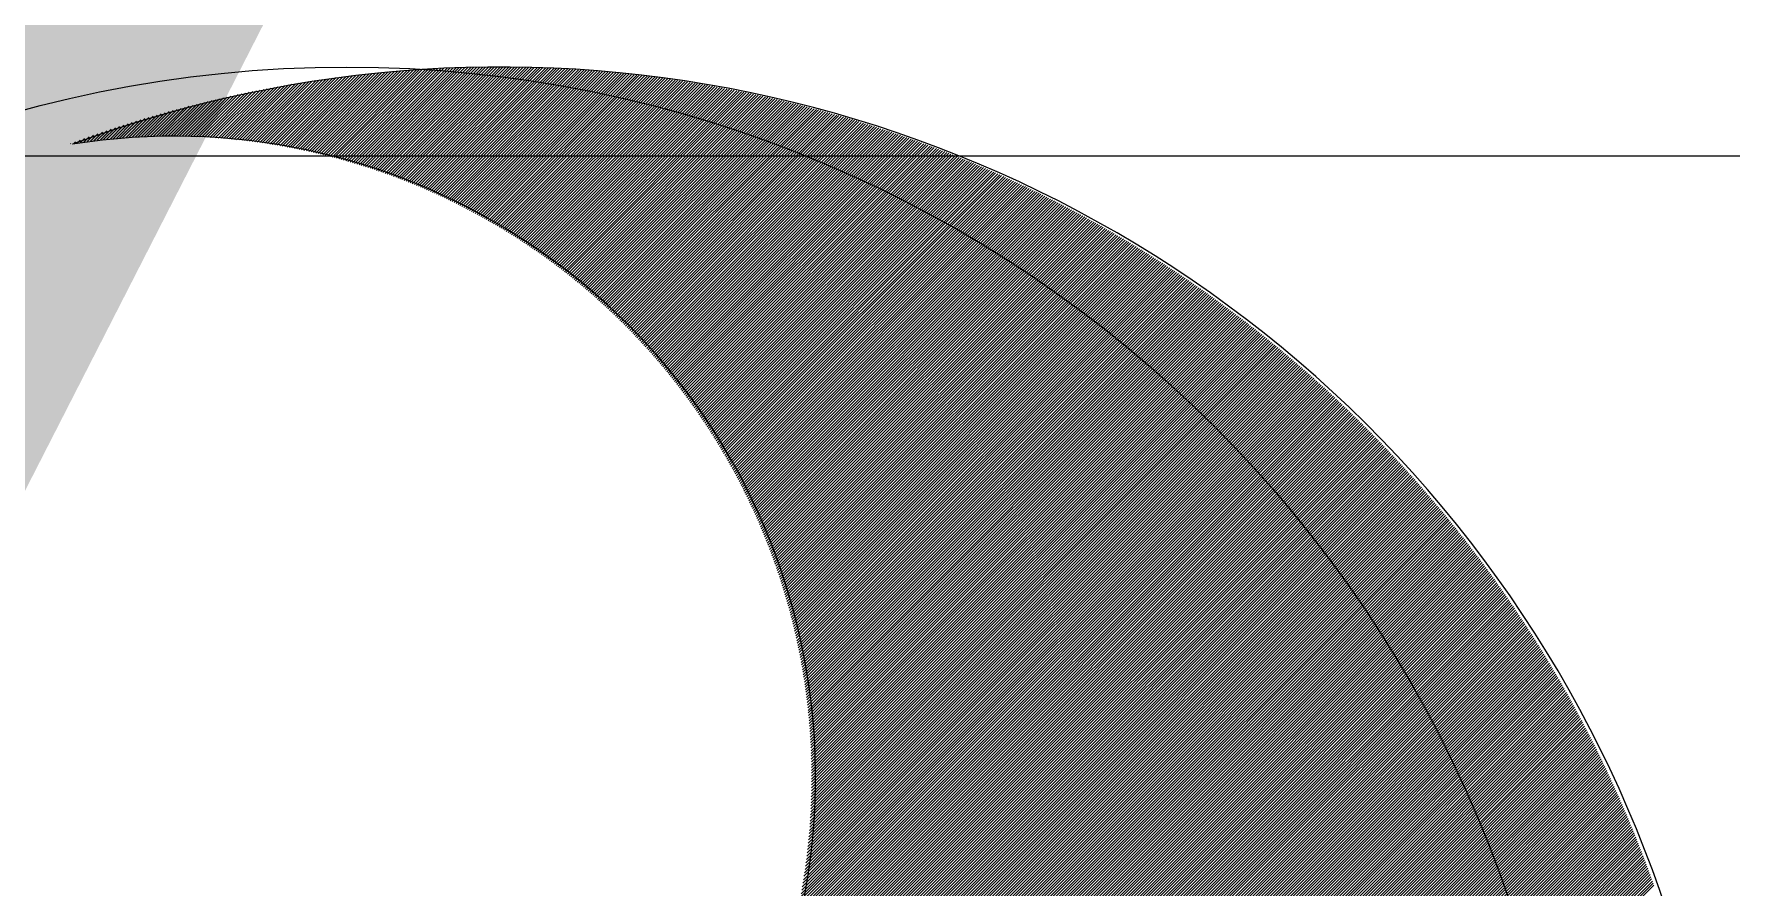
# Model space of a CAD drawing. Extents: x -437689 to -407696, y -55787 to -37037.
# Drawn here: x -433766.13 to -433716.33, y -40884.53 to -40859.49 of the extents above; entities that cross this region are included whole.
import ezdxf

# ---------------------------------------------------------------- set-up
doc = ezdxf.new("R2010")
doc.units = 0
doc.header["$LTSCALE"] = 150
doc.header["$MEASUREMENT"] = 0
doc.layers.add('DR', color=6, linetype='CONTINUOUS')
doc.layers.add('WALL', color=7, linetype='CONTINUOUS')

msp = doc.modelspace()

# ---------------------------------------------------------------- linework, layer by layer
at = {"layer": 'DR', "linetype": 'CONTINUOUS', "ltscale": 900}
for p, q in [((-433759.802, -40862.642, 0), (-433758.051, -40860.89, 0)), ((-433759.727, -40862.651, 0), (-433757.951, -40860.875, 0)), ((-433759.652, -40862.661, 0), (-433757.851, -40860.86, 0)), ((-433759.577, -40862.671, 0), (-433757.751, -40860.845, 0)), ((-433759.503, -40862.681, 0), (-433757.652, -40860.831, 0)), ((-433759.428, -40862.692, 0), (-433757.553, -40860.817, 0)), ((-433759.354, -40862.703, 0), (-433757.455, -40860.803, 0)), ((-433759.281, -40862.714, 0), (-433757.356, -40860.79, 0)), ((-433759.207, -40862.726, 0), (-433757.258, -40860.777, 0)), ((-433759.134, -40862.737, 0), (-433757.161, -40860.764, 0)), ((-433759.061, -40862.749, 0), (-433757.063, -40860.752, 0)), ((-433758.989, -40862.761, 0), (-433756.966, -40860.739, 0)), ((-433758.916, -40862.774, 0), (-433756.87, -40860.728, 0)), ((-433758.844, -40862.787, 0), (-433756.773, -40860.716, 0)), ((-433758.772, -40862.799, 0), (-433756.677, -40860.705, 0)), ((-433758.7, -40862.813, 0), (-433756.581, -40860.694, 0)), ((-433758.629, -40862.826, 0), (-433756.486, -40860.683, 0)), ((-433758.558, -40862.84, 0), (-433756.391, -40860.673, 0)), ((-433758.487, -40862.854, 0), (-433756.296, -40860.663, 0)), ((-433758.416, -40862.868, 0), (-433756.201, -40860.653, 0)), ((-433758.346, -40862.882, 0), (-433756.107, -40860.643, 0)), ((-433758.275, -40862.897, 0), (-433756.013, -40860.634, 0)), ((-433758.205, -40862.912, 0), (-433755.919, -40860.625, 0)), ((-433758.135, -40862.927, 0), (-433755.825, -40860.616, 0)), ((-433758.066, -40862.942, 0), (-433755.732, -40860.608, 0)), ((-433757.997, -40862.957, 0), (-433755.639, -40860.6, 0)), ((-433757.927, -40862.973, 0), (-433755.546, -40860.592, 0)), ((-433757.858, -40862.989, 0), (-433755.454, -40860.584, 0)), ((-433757.79, -40863.005, 0), (-433755.362, -40860.577, 0)), ((-433757.721, -40863.022, 0), (-433755.27, -40860.57, 0)), ((-433757.653, -40863.038, 0), (-433755.178, -40860.563, 0)), ((-433757.585, -40863.055, 0), (-433755.087, -40860.556, 0)), ((-433757.517, -40863.072, 0), (-433754.995, -40860.55, 0)), ((-433757.45, -40863.089, 0), (-433754.904, -40860.544, 0)), ((-433757.382, -40863.107, 0), (-433754.814, -40860.538, 0)), ((-433757.315, -40863.125, 0), (-433754.723, -40860.533, 0)), ((-433757.248, -40863.142, 0), (-433754.633, -40860.527, 0)), ((-433757.181, -40863.16, 0), (-433754.543, -40860.522, 0)), ((-433757.115, -40863.179, 0), (-433754.453, -40860.517, 0)), ((-433757.048, -40863.197, 0), (-433754.364, -40860.513, 0)), ((-433756.982, -40863.216, 0), (-433754.275, -40860.508, 0)), ((-433756.916, -40863.235, 0), (-433754.185, -40860.504, 0)), ((-433756.851, -40863.254, 0), (-433754.097, -40860.5, 0)), ((-433756.785, -40863.273, 0), (-433754.008, -40860.496, 0)), ((-433756.72, -40863.293, 0), (-433753.92, -40860.493, 0)), ((-433756.655, -40863.313, 0), (-433753.832, -40860.49, 0)), ((-433756.59, -40863.332, 0), (-433753.744, -40860.487, 0)), ((-433756.525, -40863.353, 0), (-433753.656, -40860.484, 0)), ((-433756.46, -40863.373, 0), (-433753.569, -40860.481, 0)), ((-433756.396, -40863.393, 0), (-433753.481, -40860.479, 0)), ((-433756.332, -40863.414, 0), (-433753.394, -40860.477, 0)), ((-433756.268, -40863.435, 0), (-433753.308, -40860.475, 0)), ((-433756.204, -40863.456, 0), (-433753.221, -40860.473, 0)), ((-433756.14, -40863.477, 0), (-433753.135, -40860.471, 0)), ((-433756.077, -40863.499, 0), (-433753.048, -40860.47, 0)), ((-433756.014, -40863.52, 0), (-433752.962, -40860.469, 0)), ((-433755.951, -40863.542, 0), (-433752.877, -40860.468, 0)), ((-433755.888, -40863.564, 0), (-433752.791, -40860.467, 0)), ((-433755.825, -40863.586, 0), (-433752.706, -40860.467, 0)), ((-433755.763, -40863.609, 0), (-433752.621, -40860.467, 0)), ((-433755.7, -40863.631, 0), (-433752.536, -40860.466, 0)), ((-433755.638, -40863.654, 0), (-433752.451, -40860.467, 0)), ((-433755.576, -40863.677, 0), (-433752.366, -40860.467, 0)), ((-433755.515, -40863.7, 0), (-433752.282, -40860.467, 0)), ((-433755.453, -40863.723, 0), (-433752.198, -40860.468, 0)), ((-433755.392, -40863.747, 0), (-433752.114, -40860.469, 0)), ((-433755.33, -40863.77, 0), (-433752.03, -40860.47, 0)), ((-433755.269, -40863.794, 0), (-433751.947, -40860.471, 0)), ((-433755.209, -40863.818, 0), (-433751.863, -40860.473, 0)), ((-433755.148, -40863.842, 0), (-433751.78, -40860.475, 0)), ((-433755.087, -40863.867, 0), (-433751.697, -40860.476, 0)), ((-433755.027, -40863.891, 0), (-433751.614, -40860.478, 0)), ((-433754.967, -40863.916, 0), (-433751.532, -40860.481, 0)), ((-433754.907, -40863.941, 0), (-433751.449, -40860.483, 0)), ((-433754.847, -40863.966, 0), (-433751.367, -40860.486, 0)), ((-433754.787, -40863.991, 0), (-433751.285, -40860.488, 0)), ((-433754.728, -40864.016, 0), (-433751.203, -40860.491, 0)), ((-433754.668, -40864.042, 0), (-433751.121, -40860.495, 0)), ((-433754.609, -40864.067, 0), (-433751.04, -40860.498, 0)), ((-433754.55, -40864.093, 0), (-433750.958, -40860.501, 0)), ((-433754.491, -40864.119, 0), (-433750.877, -40860.505, 0)), ((-433754.433, -40864.145, 0), (-433750.796, -40860.509, 0)), ((-433754.374, -40864.172, 0), (-433750.715, -40860.513, 0)), ((-433754.316, -40864.198, 0), (-433750.635, -40860.517, 0)), ((-433754.258, -40864.225, 0), (-433750.554, -40860.521, 0)), ((-433754.2, -40864.252, 0), (-433750.474, -40860.526, 0)), ((-433754.142, -40864.279, 0), (-433750.394, -40860.531, 0)), ((-433754.084, -40864.306, 0), (-433750.314, -40860.536, 0)), ((-433754.027, -40864.333, 0), (-433750.234, -40860.541, 0)), ((-433753.969, -40864.361, 0), (-433750.154, -40860.546, 0)), ((-433753.912, -40864.389, 0), (-433750.075, -40860.551, 0)), ((-433753.855, -40864.416, 0), (-433749.996, -40860.557, 0)), ((-433753.798, -40864.444, 0), (-433749.916, -40860.562, 0)), ((-433753.742, -40864.473, 0), (-433749.837, -40860.568, 0)), ((-433753.685, -40864.501, 0), (-433749.759, -40860.574, 0)), ((-433753.629, -40864.529, 0), (-433749.68, -40860.58, 0)), ((-433753.573, -40864.558, 0), (-433749.601, -40860.587, 0)), ((-433753.516, -40864.587, 0), (-433749.523, -40860.593, 0)), ((-433753.46, -40864.616, 0), (-433749.445, -40860.6, 0)), ((-433753.405, -40864.645, 0), (-433749.367, -40860.607, 0)), ((-433753.349, -40864.674, 0), (-433749.289, -40860.614, 0)), ((-433753.294, -40864.703, 0), (-433749.211, -40860.621, 0)), ((-433753.238, -40864.733, 0), (-433749.134, -40860.628, 0)), ((-433753.183, -40864.763, 0), (-433749.056, -40860.636, 0)), ((-433753.128, -40864.792, 0), (-433748.979, -40860.643, 0)), ((-433753.073, -40864.822, 0), (-433748.902, -40860.651, 0)), ((-433753.019, -40864.853, 0), (-433748.825, -40860.659, 0)), ((-433752.964, -40864.883, 0), (-433748.748, -40860.667, 0)), ((-433752.91, -40864.913, 0), (-433748.672, -40860.675, 0)), ((-433752.856, -40864.944, 0), (-433748.595, -40860.684, 0)), ((-433752.801, -40864.975, 0), (-433748.519, -40860.692, 0)), ((-433752.748, -40865.006, 0), (-433748.442, -40860.701, 0)), ((-433752.694, -40865.037, 0), (-433748.366, -40860.709, 0)), ((-433752.64, -40865.068, 0), (-433748.291, -40860.718, 0)), ((-433752.587, -40865.099, 0), (-433748.215, -40860.728, 0)), ((-433752.533, -40865.131, 0), (-433748.139, -40860.737, 0)), ((-433752.48, -40865.163, 0), (-433748.064, -40860.746, 0)), ((-433752.427, -40865.194, 0), (-433747.988, -40860.756, 0)), ((-433752.374, -40865.226, 0), (-433747.913, -40860.765, 0)), ((-433752.321, -40865.258, 0), (-433747.838, -40860.775, 0)), ((-433752.269, -40865.291, 0), (-433747.763, -40860.785, 0)), ((-433752.216, -40865.323, 0), (-433747.688, -40860.795, 0)), ((-433752.164, -40865.356, 0), (-433747.614, -40860.805, 0)), ((-433752.112, -40865.388, 0), (-433747.539, -40860.816, 0)), ((-433752.06, -40865.421, 0), (-433747.465, -40860.826, 0)), ((-433752.008, -40865.454, 0), (-433747.391, -40860.837, 0)), ((-433751.956, -40865.487, 0), (-433747.317, -40860.848, 0)), ((-433751.905, -40865.521, 0), (-433747.243, -40860.859, 0)), ((-433751.853, -40865.554, 0), (-433747.169, -40860.87, 0)), ((-433751.802, -40865.588, 0), (-433747.095, -40860.881, 0)), ((-433751.751, -40865.621, 0), (-433747.022, -40860.892, 0)), ((-433761.698, -40862.501, 0), (-433760.57, -40861.373, 0)), ((-433761.615, -40862.503, 0), (-433760.46, -40861.348, 0)), ((-433761.533, -40862.506, 0), (-433760.351, -40861.324, 0)), ((-433761.451, -40862.508, 0), (-433760.242, -40861.299, 0)), ((-433761.369, -40862.512, 0), (-433760.133, -40861.276, 0)), ((-433761.288, -40862.515, 0), (-433760.025, -40861.253, 0)), ((-433761.207, -40862.519, 0), (-433759.918, -40861.23, 0)), ((-433761.126, -40862.523, 0), (-433759.811, -40861.208, 0)), ((-433761.046, -40862.528, 0), (-433759.704, -40861.186, 0)), ((-433760.966, -40862.532, 0), (-433759.598, -40861.165, 0)), ((-433760.886, -40862.538, 0), (-433759.492, -40861.144, 0)), ((-433760.807, -40862.543, 0), (-433759.387, -40861.123, 0)), ((-433760.728, -40862.549, 0), (-433759.282, -40861.103, 0)), ((-433760.649, -40862.555, 0), (-433759.177, -40861.083, 0)), ((-433760.57, -40862.561, 0), (-433759.073, -40861.064, 0)), ((-433760.492, -40862.568, 0), (-433758.969, -40861.045, 0)), ((-433760.414, -40862.575, 0), (-433758.865, -40861.026, 0)), ((-433760.337, -40862.582, 0), (-433758.762, -40861.008, 0)), ((-433760.26, -40862.59, 0), (-433758.66, -40860.99, 0)), ((-433760.183, -40862.598, 0), (-433758.557, -40860.973, 0)), ((-433760.106, -40862.606, 0), (-433758.455, -40860.955, 0)), ((-433760.029, -40862.614, 0), (-433758.354, -40860.939, 0)), ((-433759.953, -40862.623, 0), (-433758.252, -40860.922, 0)), ((-433759.878, -40862.632, 0), (-433758.151, -40860.906, 0)), ((-433751.7, -40865.655, 0), (-433746.948, -40860.904, 0)), ((-433751.649, -40865.689, 0), (-433746.875, -40860.915, 0)), ((-433751.598, -40865.723, 0), (-433746.802, -40860.927, 0)), ((-433751.548, -40865.758, 0), (-433746.729, -40860.939, 0)), ((-433751.497, -40865.792, 0), (-433746.656, -40860.951, 0)), ((-433751.447, -40865.827, 0), (-433746.584, -40860.963, 0)), ((-433751.397, -40865.861, 0), (-433746.511, -40860.975, 0)), ((-433751.347, -40865.896, 0), (-433746.438, -40860.988, 0)), ((-433751.297, -40865.931, 0), (-433746.366, -40861, 0)), ((-433751.247, -40865.966, 0), (-433746.294, -40861.013, 0)), ((-433751.198, -40866.002, 0), (-433746.222, -40861.026, 0)), ((-433751.148, -40866.037, 0), (-433746.15, -40861.039, 0)), ((-433751.099, -40866.073, 0), (-433746.078, -40861.052, 0)), ((-433751.05, -40866.108, 0), (-433746.006, -40861.065, 0)), ((-433751.001, -40866.144, 0), (-433745.935, -40861.078, 0)), ((-433750.952, -40866.18, 0), (-433745.863, -40861.091, 0)), ((-433750.903, -40866.216, 0), (-433745.792, -40861.105, 0)), ((-433750.855, -40866.253, 0), (-433745.721, -40861.119, 0)), ((-433750.806, -40866.289, 0), (-433745.65, -40861.132, 0)), ((-433750.758, -40866.325, 0), (-433745.579, -40861.146, 0)), ((-433750.71, -40866.362, 0), (-433745.508, -40861.16, 0)), ((-433750.662, -40866.399, 0), (-433745.437, -40861.175, 0)), ((-433750.614, -40866.436, 0), (-433745.367, -40861.189, 0)), ((-433750.566, -40866.473, 0), (-433745.296, -40861.203, 0)), ((-433750.518, -40866.51, 0), (-433745.226, -40861.218, 0)), ((-433750.471, -40866.548, 0), (-433745.156, -40861.232, 0)), ((-433750.424, -40866.585, 0), (-433745.086, -40861.247, 0)), ((-433750.376, -40866.623, 0), (-433745.016, -40861.262, 0)), ((-433750.329, -40866.661, 0), (-433744.946, -40861.277, 0)), ((-433750.282, -40866.698, 0), (-433744.876, -40861.292, 0)), ((-433750.236, -40866.737, 0), (-433744.807, -40861.307, 0)), ((-433750.189, -40866.775, 0), (-433744.737, -40861.323, 0)), ((-433750.142, -40866.813, 0), (-433744.668, -40861.338, 0)), ((-433750.096, -40866.852, 0), (-433744.598, -40861.354, 0)), ((-433750.05, -40866.89, 0), (-433744.529, -40861.37, 0)), ((-433750.004, -40866.929, 0), (-433744.46, -40861.385, 0)), ((-433763.163, -40862.524, 0), (-433762.515, -40861.875, 0)), ((-433763.074, -40862.519, 0), (-433762.396, -40861.841, 0)), ((-433762.984, -40862.515, 0), (-433762.277, -40861.808, 0)), ((-433762.896, -40862.511, 0), (-433762.16, -40861.775, 0)), ((-433762.808, -40862.508, 0), (-433762.043, -40861.743, 0)), ((-433762.72, -40862.505, 0), (-433761.926, -40861.711, 0)), ((-433762.633, -40862.502, 0), (-433761.81, -40861.68, 0)), ((-433762.546, -40862.5, 0), (-433761.695, -40861.649, 0)), ((-433762.459, -40862.499, 0), (-433761.58, -40861.619, 0)), ((-433762.373, -40862.497, 0), (-433761.466, -40861.59, 0)), ((-433762.287, -40862.496, 0), (-433761.352, -40861.561, 0)), ((-433762.202, -40862.496, 0), (-433761.239, -40861.533, 0)), ((-433762.117, -40862.496, 0), (-433761.126, -40861.505, 0)), ((-433762.032, -40862.496, 0), (-433761.014, -40861.477, 0)), ((-433761.948, -40862.497, 0), (-433760.902, -40861.451, 0)), ((-433761.864, -40862.498, 0), (-433760.791, -40861.424, 0)), ((-433761.781, -40862.499, 0), (-433760.68, -40861.398, 0)), ((-433749.958, -40866.968, 0), (-433744.391, -40861.401, 0)), ((-433749.912, -40867.007, 0), (-433744.323, -40861.417, 0)), ((-433749.866, -40867.046, 0), (-433744.254, -40861.434, 0)), ((-433749.821, -40867.085, 0), (-433744.185, -40861.45, 0)), ((-433749.775, -40867.125, 0), (-433744.117, -40861.466, 0)), ((-433749.73, -40867.164, 0), (-433744.049, -40861.483, 0)), ((-433749.685, -40867.204, 0), (-433743.98, -40861.499, 0)), ((-433749.64, -40867.244, 0), (-433743.912, -40861.516, 0)), ((-433749.595, -40867.284, 0), (-433743.844, -40861.533, 0)), ((-433749.55, -40867.324, 0), (-433743.776, -40861.55, 0)), ((-433749.506, -40867.364, 0), (-433743.709, -40861.567, 0)), ((-433749.461, -40867.404, 0), (-433743.641, -40861.584, 0)), ((-433749.417, -40867.445, 0), (-433743.573, -40861.602, 0)), ((-433749.373, -40867.486, 0), (-433743.506, -40861.619, 0)), ((-433749.328, -40867.526, 0), (-433743.439, -40861.637, 0)), ((-433749.285, -40867.567, 0), (-433743.371, -40861.654, 0)), ((-433749.241, -40867.608, 0), (-433743.304, -40861.672, 0)), ((-433749.197, -40867.65, 0), (-433743.237, -40861.69, 0)), ((-433749.154, -40867.691, 0), (-433743.17, -40861.708, 0)), ((-433749.11, -40867.732, 0), (-433743.104, -40861.726, 0)), ((-433749.067, -40867.774, 0), (-433743.037, -40861.744, 0)), ((-433749.024, -40867.816, 0), (-433742.97, -40861.762, 0)), ((-433748.981, -40867.858, 0), (-433742.904, -40861.781, 0)), ((-433748.938, -40867.9, 0), (-433742.838, -40861.799, 0)), ((-433748.895, -40867.942, 0), (-433742.771, -40861.818, 0)), ((-433748.853, -40867.984, 0), (-433742.705, -40861.837, 0)), ((-433748.81, -40868.026, 0), (-433742.639, -40861.855, 0)), ((-433748.768, -40868.069, 0), (-433742.573, -40861.874, 0)), ((-433748.726, -40868.112, 0), (-433742.507, -40861.893, 0)), ((-433764.371, -40862.628, 0), (-433764.122, -40862.38, 0)), ((-433764.275, -40862.617, 0), (-433763.994, -40862.337, 0)), ((-433764.179, -40862.607, 0), (-433763.867, -40862.294, 0)), ((-433764.084, -40862.596, 0), (-433763.74, -40862.252, 0)), ((-433763.99, -40862.587, 0), (-433763.615, -40862.211, 0)), ((-433763.896, -40862.578, 0), (-433763.49, -40862.171, 0)), ((-433763.803, -40862.569, 0), (-433763.365, -40862.132, 0)), ((-433763.71, -40862.561, 0), (-433763.242, -40862.093, 0)), ((-433763.618, -40862.554, 0), (-433763.119, -40862.055, 0)), ((-433763.526, -40862.547, 0), (-433762.997, -40862.018, 0)), ((-433763.434, -40862.54, 0), (-433762.875, -40861.981, 0)), ((-433763.343, -40862.534, 0), (-433762.754, -40861.945, 0)), ((-433763.253, -40862.529, 0), (-433762.634, -40861.91, 0)), ((-433748.684, -40868.154, 0), (-433742.442, -40861.912, 0)), ((-433748.642, -40868.197, 0), (-433742.376, -40861.932, 0)), ((-433748.6, -40868.24, 0), (-433742.311, -40861.951, 0)), ((-433748.558, -40868.284, 0), (-433742.245, -40861.971, 0)), ((-433748.517, -40868.327, 0), (-433742.18, -40861.99, 0)), ((-433748.476, -40868.37, 0), (-433742.115, -40862.01, 0)), ((-433748.434, -40868.414, 0), (-433742.05, -40862.029, 0)), ((-433748.393, -40868.458, 0), (-433741.985, -40862.049, 0)), ((-433748.352, -40868.502, 0), (-433741.92, -40862.069, 0)), ((-433748.311, -40868.546, 0), (-433741.855, -40862.089, 0)), ((-433748.271, -40868.59, 0), (-433741.79, -40862.11, 0)), ((-433748.23, -40868.634, 0), (-433741.726, -40862.13, 0)), ((-433748.19, -40868.679, 0), (-433741.661, -40862.15, 0)), ((-433748.15, -40868.723, 0), (-433741.597, -40862.171, 0)), ((-433748.109, -40868.768, 0), (-433741.533, -40862.191, 0)), ((-433748.069, -40868.813, 0), (-433741.468, -40862.212, 0)), ((-433748.029, -40868.858, 0), (-433741.404, -40862.233, 0)), ((-433747.99, -40868.903, 0), (-433741.34, -40862.254, 0)), ((-433747.95, -40868.948, 0), (-433741.277, -40862.275, 0)), ((-433747.911, -40868.994, 0), (-433741.213, -40862.296, 0)), ((-433747.871, -40869.039, 0), (-433741.149, -40862.317, 0)), ((-433747.832, -40869.085, 0), (-433741.086, -40862.338, 0)), ((-433747.793, -40869.131, 0), (-433741.022, -40862.36, 0)), ((-433747.754, -40869.176, 0), (-433740.959, -40862.381, 0)), ((-433765.06, -40862.724, 0), (-433765.043, -40862.707, 0)), ((-433764.96, -40862.708, 0), (-433764.909, -40862.657, 0)), ((-433764.86, -40862.693, 0), (-433764.775, -40862.609, 0)), ((-433764.761, -40862.679, 0), (-433764.643, -40862.561, 0)), ((-433764.663, -40862.666, 0), (-433764.512, -40862.515, 0)), ((-433764.565, -40862.653, 0), (-433764.381, -40862.469, 0)), ((-433764.468, -40862.64, 0), (-433764.251, -40862.424, 0)), ((-433747.715, -40869.223, 0), (-433740.895, -40862.403, 0)), ((-433747.677, -40869.269, 0), (-433740.832, -40862.424, 0)), ((-433747.638, -40869.315, 0), (-433740.769, -40862.446, 0)), ((-433747.6, -40869.362, 0), (-433740.706, -40862.468, 0)), ((-433747.562, -40869.408, 0), (-433740.643, -40862.49, 0)), ((-433747.524, -40869.455, 0), (-433740.58, -40862.512, 0)), ((-433747.486, -40869.502, 0), (-433740.518, -40862.534, 0)), ((-433747.448, -40869.549, 0), (-433740.455, -40862.556, 0)), ((-433747.41, -40869.596, 0), (-433740.393, -40862.579, 0)), ((-433747.373, -40869.643, 0), (-433740.33, -40862.601, 0)), ((-433747.335, -40869.691, 0), (-433740.268, -40862.624, 0)), ((-433747.298, -40869.738, 0), (-433740.206, -40862.646, 0)), ((-433747.261, -40869.786, 0), (-433740.144, -40862.669, 0)), ((-433747.224, -40869.834, 0), (-433740.082, -40862.692, 0)), ((-433747.187, -40869.882, 0), (-433740.02, -40862.715, 0)), ((-433747.15, -40869.93, 0), (-433739.958, -40862.738, 0)), ((-433747.114, -40869.978, 0), (-433739.896, -40862.761, 0)), ((-433747.077, -40870.027, 0), (-433739.834, -40862.784, 0)), ((-433747.041, -40870.075, 0), (-433739.773, -40862.807, 0)), ((-433747.005, -40870.124, 0), (-433739.711, -40862.831, 0)), ((-433746.969, -40870.173, 0), (-433739.65, -40862.854, 0)), ((-433746.933, -40870.222, 0), (-433739.589, -40862.878, 0)), ((-433746.897, -40870.271, 0), (-433739.527, -40862.901, 0)), ((-433746.861, -40870.32, 0), (-433739.466, -40862.925, 0)), ((-433746.826, -40870.37, 0), (-433739.405, -40862.949, 0)), ((-433746.791, -40870.419, 0), (-433739.344, -40862.973, 0)), ((-433746.756, -40870.469, 0), (-433739.284, -40862.997, 0)), ((-433746.72, -40870.519, 0), (-433739.223, -40863.021, 0)), ((-433746.686, -40870.569, 0), (-433739.162, -40863.045, 0)), ((-433746.651, -40870.619, 0), (-433739.102, -40863.07, 0)), ((-433746.616, -40870.669, 0), (-433739.041, -40863.094, 0)), ((-433746.582, -40870.719, 0), (-433738.981, -40863.118, 0)), ((-433746.547, -40870.77, 0), (-433738.921, -40863.143, 0)), ((-433746.513, -40870.821, 0), (-433738.86, -40863.168, 0)), ((-433746.479, -40870.871, 0), (-433738.8, -40863.192, 0)), ((-433746.445, -40870.922, 0), (-433738.74, -40863.217, 0)), ((-433746.412, -40870.973, 0), (-433738.68, -40863.242, 0)), ((-433746.378, -40871.025, 0), (-433738.621, -40863.267, 0)), ((-433746.345, -40871.076, 0), (-433738.561, -40863.292, 0)), ((-433746.311, -40871.128, 0), (-433738.501, -40863.318, 0)), ((-433746.278, -40871.179, 0), (-433738.442, -40863.343, 0)), ((-433746.245, -40871.231, 0), (-433738.382, -40863.368, 0)), ((-433746.212, -40871.283, 0), (-433738.323, -40863.394, 0)), ((-433746.179, -40871.335, 0), (-433738.263, -40863.419, 0)), ((-433746.147, -40871.387, 0), (-433738.204, -40863.445, 0)), ((-433746.114, -40871.44, 0), (-433738.145, -40863.471, 0)), ((-433746.082, -40871.492, 0), (-433738.086, -40863.496, 0)), ((-433746.05, -40871.545, 0), (-433738.027, -40863.522, 0)), ((-433746.018, -40871.598, 0), (-433737.968, -40863.548, 0)), ((-433745.986, -40871.651, 0), (-433737.91, -40863.574, 0)), ((-433745.954, -40871.704, 0), (-433737.851, -40863.601, 0)), ((-433745.923, -40871.757, 0), (-433737.792, -40863.627, 0)), ((-433745.891, -40871.811, 0), (-433737.734, -40863.653, 0)), ((-433745.86, -40871.864, 0), (-433737.675, -40863.68, 0)), ((-433745.829, -40871.918, 0), (-433737.617, -40863.706, 0)), ((-433745.798, -40871.972, 0), (-433737.559, -40863.733, 0)), ((-433745.767, -40872.026, 0), (-433737.501, -40863.759, 0)), ((-433745.737, -40872.08, 0), (-433737.442, -40863.786, 0)), ((-433745.706, -40872.135, 0), (-433737.384, -40863.813, 0)), ((-433745.676, -40872.189, 0), (-433737.327, -40863.84, 0)), ((-433745.645, -40872.244, 0), (-433737.269, -40863.867, 0)), ((-433745.615, -40872.299, 0), (-433737.211, -40863.894, 0)), ((-433745.586, -40872.354, 0), (-433737.153, -40863.921, 0)), ((-433745.556, -40872.409, 0), (-433737.096, -40863.949, 0)), ((-433745.526, -40872.464, 0), (-433737.038, -40863.976, 0)), ((-433745.497, -40872.519, 0), (-433736.981, -40864.004, 0)), ((-433745.467, -40872.575, 0), (-433736.924, -40864.031, 0)), ((-433745.438, -40872.631, 0), (-433736.866, -40864.059, 0)), ((-433745.409, -40872.687, 0), (-433736.809, -40864.086, 0)), ((-433745.381, -40872.743, 0), (-433736.752, -40864.114, 0)), ((-433745.352, -40872.799, 0), (-433736.695, -40864.142, 0)), ((-433745.323, -40872.855, 0), (-433736.638, -40864.17, 0)), ((-433745.295, -40872.912, 0), (-433736.581, -40864.198, 0)), ((-433745.267, -40872.968, 0), (-433736.525, -40864.226, 0)), ((-433745.239, -40873.025, 0), (-433736.468, -40864.254, 0)), ((-433745.211, -40873.082, 0), (-433736.412, -40864.283, 0)), ((-433745.183, -40873.139, 0), (-433736.355, -40864.311, 0)), ((-433745.156, -40873.197, 0), (-433736.299, -40864.339, 0)), ((-433745.128, -40873.254, 0), (-433736.242, -40864.368, 0)), ((-433745.101, -40873.312, 0), (-433736.186, -40864.397, 0)), ((-433745.074, -40873.369, 0), (-433736.13, -40864.425, 0)), ((-433745.047, -40873.427, 0), (-433736.074, -40864.454, 0)), ((-433745.02, -40873.485, 0), (-433736.018, -40864.483, 0)), ((-433744.994, -40873.544, 0), (-433735.962, -40864.512, 0)), ((-433744.967, -40873.602, 0), (-433735.906, -40864.541, 0)), ((-433744.941, -40873.661, 0), (-433735.85, -40864.57, 0)), ((-433744.915, -40873.72, 0), (-433735.795, -40864.599, 0)), ((-433744.889, -40873.779, 0), (-433735.739, -40864.629, 0)), ((-433744.863, -40873.838, 0), (-433735.684, -40864.658, 0)), ((-433744.838, -40873.897, 0), (-433735.628, -40864.687, 0)), ((-433744.812, -40873.956, 0), (-433735.573, -40864.717, 0)), ((-433744.787, -40874.016, 0), (-433735.518, -40864.746, 0)), ((-433744.762, -40874.076, 0), (-433735.462, -40864.776, 0)), ((-433744.737, -40874.136, 0), (-433735.407, -40864.806, 0)), ((-433744.713, -40874.196, 0), (-433735.352, -40864.836, 0)), ((-433744.688, -40874.256, 0), (-433735.297, -40864.866, 0)), ((-433744.664, -40874.317, 0), (-433735.243, -40864.896, 0)), ((-433744.639, -40874.377, 0), (-433735.188, -40864.926, 0)), ((-433744.615, -40874.438, 0), (-433735.133, -40864.956, 0)), ((-433744.592, -40874.499, 0), (-433735.078, -40864.986, 0)), ((-433744.568, -40874.56, 0), (-433735.024, -40865.016, 0)), ((-433744.544, -40874.622, 0), (-433734.969, -40865.047, 0)), ((-433744.521, -40874.683, 0), (-433734.915, -40865.077, 0)), ((-433744.498, -40874.745, 0), (-433734.861, -40865.108, 0)), ((-433744.475, -40874.807, 0), (-433734.807, -40865.138, 0)), ((-433744.452, -40874.869, 0), (-433734.752, -40865.169, 0)), ((-433744.43, -40874.931, 0), (-433734.698, -40865.2, 0)), ((-433744.407, -40874.994, 0), (-433734.644, -40865.231, 0)), ((-433744.385, -40875.056, 0), (-433734.59, -40865.262, 0)), ((-433744.363, -40875.119, 0), (-433734.537, -40865.293, 0)), ((-433744.341, -40875.182, 0), (-433734.483, -40865.324, 0)), ((-433744.319, -40875.245, 0), (-433734.429, -40865.355, 0)), ((-433744.298, -40875.309, 0), (-433734.376, -40865.386, 0)), ((-433744.277, -40875.372, 0), (-433734.322, -40865.418, 0)), ((-433744.255, -40875.436, 0), (-433734.269, -40865.449, 0)), ((-433744.235, -40875.5, 0), (-433734.215, -40865.481, 0)), ((-433744.214, -40875.564, 0), (-433734.162, -40865.512, 0)), ((-433744.193, -40875.628, 0), (-433734.109, -40865.544, 0)), ((-433744.173, -40875.693, 0), (-433734.056, -40865.576, 0)), ((-433744.153, -40875.757, 0), (-433734.003, -40865.607, 0)), ((-433744.133, -40875.822, 0), (-433733.95, -40865.639, 0)), ((-433744.113, -40875.887, 0), (-433733.897, -40865.671, 0)), ((-433744.093, -40875.953, 0), (-433733.844, -40865.703, 0)), ((-433744.074, -40876.018, 0), (-433733.791, -40865.735, 0)), ((-433744.055, -40876.084, 0), (-433733.739, -40865.768, 0)), ((-433744.036, -40876.15, 0), (-433733.686, -40865.8, 0)), ((-433744.017, -40876.216, 0), (-433733.634, -40865.832, 0)), ((-433743.999, -40876.282, 0), (-433733.581, -40865.865, 0)), ((-433743.98, -40876.349, 0), (-433733.529, -40865.897, 0)), ((-433743.962, -40876.415, 0), (-433733.476, -40865.93, 0)), ((-433743.944, -40876.482, 0), (-433733.424, -40865.962, 0)), ((-433743.926, -40876.549, 0), (-433733.372, -40865.995, 0)), ((-433743.909, -40876.617, 0), (-433733.32, -40866.028, 0)), ((-433743.892, -40876.684, 0), (-433733.268, -40866.061, 0)), ((-433743.875, -40876.752, 0), (-433733.216, -40866.094, 0)), ((-433743.858, -40876.82, 0), (-433733.164, -40866.127, 0)), ((-433743.841, -40876.888, 0), (-433733.113, -40866.16, 0)), ((-433743.825, -40876.957, 0), (-433733.061, -40866.193, 0)), ((-433743.808, -40877.025, 0), (-433733.009, -40866.226, 0)), ((-433743.792, -40877.094, 0), (-433732.958, -40866.26, 0)), ((-433743.777, -40877.163, 0), (-433732.906, -40866.293, 0)), ((-433743.761, -40877.232, 0), (-433732.855, -40866.327, 0)), ((-433743.746, -40877.302, 0), (-433732.804, -40866.36, 0)), ((-433743.73, -40877.372, 0), (-433732.753, -40866.394, 0)), ((-433743.716, -40877.442, 0), (-433732.701, -40866.427, 0)), ((-433743.701, -40877.512, 0), (-433732.65, -40866.461, 0)), ((-433743.687, -40877.582, 0), (-433732.599, -40866.495, 0)), ((-433743.672, -40877.653, 0), (-433732.549, -40866.529, 0)), ((-433743.658, -40877.724, 0), (-433732.498, -40866.563, 0)), ((-433743.645, -40877.795, 0), (-433732.447, -40866.597, 0)), ((-433743.631, -40877.866, 0), (-433732.396, -40866.631, 0)), ((-433743.618, -40877.938, 0), (-433732.346, -40866.666, 0)), ((-433743.605, -40878.01, 0), (-433732.295, -40866.7, 0)), ((-433743.592, -40878.082, 0), (-433732.245, -40866.734, 0)), ((-433743.58, -40878.154, 0), (-433732.194, -40866.769, 0)), ((-433743.567, -40878.227, 0), (-433732.144, -40866.803, 0)), ((-433743.555, -40878.3, 0), (-433732.094, -40866.838, 0)), ((-433743.544, -40878.373, 0), (-433732.043, -40866.873, 0)), ((-433743.532, -40878.446, 0), (-433731.993, -40866.907, 0)), ((-433743.521, -40878.52, 0), (-433731.943, -40866.942, 0)), ((-433743.51, -40878.594, 0), (-433731.893, -40866.977, 0)), ((-433743.499, -40878.668, 0), (-433731.844, -40867.012, 0)), ((-433743.489, -40878.742, 0), (-433731.794, -40867.047, 0)), ((-433743.479, -40878.817, 0), (-433731.744, -40867.082, 0)), ((-433743.469, -40878.892, 0), (-433731.694, -40867.117, 0)), ((-433743.459, -40878.967, 0), (-433731.645, -40867.153, 0)), ((-433743.45, -40879.042, 0), (-433731.595, -40867.188, 0)), ((-433743.441, -40879.118, 0), (-433731.546, -40867.223, 0)), ((-433743.432, -40879.194, 0), (-433731.497, -40867.259, 0)), ((-433743.423, -40879.27, 0), (-433731.447, -40867.295, 0)), ((-433743.415, -40879.347, 0), (-433731.398, -40867.33, 0)), ((-433743.407, -40879.424, 0), (-433731.349, -40867.366, 0)), ((-433743.399, -40879.501, 0), (-433731.3, -40867.402, 0)), ((-433743.392, -40879.579, 0), (-433731.251, -40867.438, 0)), ((-433743.385, -40879.656, 0), (-433731.202, -40867.474, 0)), ((-433743.378, -40879.734, 0), (-433731.153, -40867.51, 0)), ((-433743.372, -40879.813, 0), (-433731.104, -40867.546, 0)), ((-433743.365, -40879.892, 0), (-433731.056, -40867.582, 0)), ((-433743.36, -40879.971, 0), (-433731.007, -40867.618, 0)), ((-433743.354, -40880.05, 0), (-433730.958, -40867.654, 0)), ((-433743.349, -40880.129, 0), (-433730.91, -40867.691, 0)), ((-433743.344, -40880.209, 0), (-433730.862, -40867.727, 0)), ((-433743.339, -40880.29, 0), (-433730.813, -40867.764, 0)), ((-433743.335, -40880.37, 0), (-433730.765, -40867.8, 0)), ((-433743.331, -40880.451, 0), (-433730.717, -40867.837, 0)), ((-433743.327, -40880.532, 0), (-433730.669, -40867.874, 0)), ((-433743.324, -40880.614, 0), (-433730.621, -40867.91, 0)), ((-433743.321, -40880.696, 0), (-433730.573, -40867.947, 0)), ((-433743.319, -40880.778, 0), (-433730.525, -40867.984, 0)), ((-433743.316, -40880.861, 0), (-433730.477, -40868.021, 0)), ((-433743.315, -40880.944, 0), (-433730.429, -40868.058, 0)), ((-433743.313, -40881.027, 0), (-433730.382, -40868.096, 0)), ((-433743.313, -40881.621, 0), (-433730.05, -40868.358, 0)), ((-433743.312, -40881.111, 0), (-433730.334, -40868.133, 0)), ((-433743.312, -40881.535, 0), (-433730.097, -40868.32, 0)), ((-433743.311, -40881.195, 0), (-433730.286, -40868.17, 0)), ((-433743.311, -40881.279, 0), (-433730.239, -40868.208, 0)), ((-433743.311, -40881.364, 0), (-433730.192, -40868.245, 0)), ((-433743.311, -40881.449, 0), (-433730.144, -40868.283, 0)), ((-433743.367, -40882.778, 0), (-433729.443, -40868.854, 0)), ((-433743.36, -40882.686, 0), (-433729.489, -40868.816, 0)), ((-433743.354, -40882.595, 0), (-433729.536, -40868.777, 0)), ((-433743.348, -40882.504, 0), (-433729.582, -40868.739, 0)), ((-433743.342, -40882.414, 0), (-433729.629, -40868.7, 0)), ((-433743.337, -40882.324, 0), (-433729.675, -40868.662, 0)), ((-433743.333, -40882.235, 0), (-433729.722, -40868.624, 0)), ((-433743.329, -40882.146, 0), (-433729.768, -40868.585, 0)), ((-433743.325, -40882.057, 0), (-433729.815, -40868.547, 0)), ((-433743.322, -40881.969, 0), (-433729.862, -40868.509, 0)), ((-433743.319, -40881.882, 0), (-433729.909, -40868.471, 0)), ((-433743.317, -40881.794, 0), (-433729.956, -40868.433, 0)), ((-433743.315, -40881.708, 0), (-433730.003, -40868.396, 0)), ((-433743.504, -40884.019, 0), (-433728.849, -40869.363, 0)), ((-433743.49, -40883.92, 0), (-433728.894, -40869.323, 0)), ((-433743.477, -40883.821, 0), (-433728.939, -40869.284, 0)), ((-433743.464, -40883.724, 0), (-433728.985, -40869.244, 0)), ((-433743.452, -40883.627, 0), (-433729.03, -40869.205, 0)), ((-433743.44, -40883.53, 0), (-433729.076, -40869.166, 0)), ((-433743.429, -40883.434, 0), (-433729.122, -40869.127, 0)), ((-433743.419, -40883.339, 0), (-433729.167, -40869.087, 0)), ((-433743.409, -40883.244, 0), (-433729.213, -40869.048, 0)), ((-433743.399, -40883.15, 0), (-433729.259, -40869.009, 0)), ((-433743.39, -40883.056, 0), (-433729.305, -40868.971, 0)), ((-433743.382, -40882.963, 0), (-433729.351, -40868.932, 0)), ((-433743.374, -40882.87, 0), (-433729.397, -40868.893, 0)), ((-433743.726, -40885.259, 0), (-433728.31, -40869.843, 0)), ((-433743.704, -40885.151, 0), (-433728.355, -40869.802, 0)), ((-433743.682, -40885.044, 0), (-433728.399, -40869.762, 0)), ((-433743.661, -40884.939, 0), (-433728.444, -40869.722, 0)), ((-433743.64, -40884.833, 0), (-433728.489, -40869.682, 0)), ((-433743.621, -40884.729, 0), (-433728.533, -40869.642, 0)), ((-433743.602, -40884.626, 0), (-433728.578, -40869.602, 0)), ((-433743.584, -40884.523, 0), (-433728.623, -40869.562, 0)), ((-433743.567, -40884.421, 0), (-433728.668, -40869.522, 0)), ((-433743.55, -40884.319, 0), (-433728.713, -40869.482, 0)), ((-433743.534, -40884.218, 0), (-433728.758, -40869.442, 0)), ((-433743.519, -40884.118, 0), (-433728.803, -40869.402, 0)), ((-433744.071, -40886.622, 0), (-433727.782, -40870.333, 0)), ((-433744.036, -40886.502, 0), (-433727.826, -40870.292, 0)), ((-433744.003, -40886.384, 0), (-433727.87, -40870.251, 0)), ((-433743.971, -40886.267, 0), (-433727.913, -40870.21, 0)), ((-433743.94, -40886.151, 0), (-433727.957, -40870.169, 0)), ((-433743.91, -40886.036, 0), (-433728.001, -40870.128, 0)), ((-433743.88, -40885.922, 0), (-433728.045, -40870.087, 0)), ((-433743.852, -40885.809, 0), (-433728.089, -40870.046, 0)), ((-433743.825, -40885.697, 0), (-433728.133, -40870.005, 0)), ((-433743.799, -40885.586, 0), (-433728.177, -40869.964, 0)), ((-433743.774, -40885.476, 0), (-433728.222, -40869.924, 0)), ((-433743.75, -40885.367, 0), (-433728.266, -40869.883, 0)), ((-433744.598, -40888.166, 0), (-433727.265, -40870.834, 0)), ((-433744.544, -40888.028, 0), (-433727.307, -40870.791, 0)), ((-433744.493, -40887.892, 0), (-433727.35, -40870.749, 0)), ((-433744.444, -40887.758, 0), (-433727.393, -40870.708, 0)), ((-433744.396, -40887.626, 0), (-433727.436, -40870.666, 0)), ((-433744.35, -40887.495, 0), (-433727.479, -40870.624, 0)), ((-433744.306, -40887.366, 0), (-433727.522, -40870.582, 0)), ((-433744.263, -40887.238, 0), (-433727.565, -40870.54, 0)), ((-433744.222, -40887.112, 0), (-433727.609, -40870.499, 0)), ((-433744.182, -40886.988, 0), (-433727.652, -40870.457, 0)), ((-433744.144, -40886.864, 0), (-433727.695, -40870.416, 0)), ((-433744.107, -40886.742, 0), (-433727.739, -40870.374, 0)), ((-433745.445, -40890.032, 0), (-433726.757, -40871.344, 0)), ((-433745.355, -40889.857, 0), (-433726.799, -40871.301, 0)), ((-433745.269, -40889.686, 0), (-433726.841, -40871.258, 0)), ((-433745.188, -40889.52, 0), (-433726.883, -40871.216, 0)), ((-433745.11, -40889.358, 0), (-433726.925, -40871.173, 0)), ((-433745.036, -40889.199, 0), (-433726.967, -40871.13, 0)), ((-433744.965, -40889.043, 0), (-433727.01, -40871.088, 0)), ((-433744.897, -40888.891, 0), (-433727.052, -40871.045, 0)), ((-433744.833, -40888.741, 0), (-433727.094, -40871.003, 0)), ((-433744.77, -40888.594, 0), (-433727.137, -40870.96, 0)), ((-433744.71, -40888.449, 0), (-433727.179, -40870.918, 0)), ((-433744.653, -40888.307, 0), (-433727.222, -40870.876, 0)), ((-433747.002, -40892.522, 0), (-433726.301, -40871.821, 0)), ((-433746.779, -40892.215, 0), (-433726.342, -40871.778, 0)), ((-433746.585, -40891.936, 0), (-433726.383, -40871.734, 0)), ((-433746.413, -40891.679, 0), (-433726.424, -40871.69, 0)), ((-433746.257, -40891.438, 0), (-433726.466, -40871.647, 0)), ((-433746.114, -40891.211, 0), (-433726.507, -40871.603, 0)), ((-433745.983, -40890.994, 0), (-433726.549, -40871.56, 0)), ((-433745.861, -40890.788, 0), (-433726.59, -40871.517, 0)), ((-433745.747, -40890.589, 0), (-433726.632, -40871.474, 0)), ((-433745.64, -40890.397, 0), (-433726.674, -40871.43, 0)), ((-433745.54, -40890.212, 0), (-433726.715, -40871.387, 0)), ((-433764.989, -40911.443, 0), (-433725.853, -40872.307, 0)), ((-433764.967, -40911.336, 0), (-433725.893, -40872.262, 0)), ((-433764.944, -40911.229, 0), (-433725.934, -40872.218, 0)), ((-433764.921, -40911.12, 0), (-433725.974, -40872.174, 0)), ((-433764.896, -40911.01, 0), (-433726.015, -40872.129, 0)), ((-433764.87, -40910.9, 0), (-433726.055, -40872.085, 0)), ((-433764.844, -40910.788, 0), (-433726.096, -40872.041, 0)), ((-433764.816, -40910.676, 0), (-433726.137, -40871.997, 0)), ((-433748.127, -40893.902, 0), (-433726.178, -40871.953, 0)), ((-433747.606, -40893.296, 0), (-433726.219, -40871.909, 0)), ((-433747.267, -40892.873, 0), (-433726.26, -40871.865, 0)), ((-433765.194, -40912.666, 0), (-433725.374, -40872.846, 0)), ((-433765.18, -40912.568, 0), (-433725.414, -40872.801, 0)), ((-433765.167, -40912.469, 0), (-433725.453, -40872.756, 0)), ((-433765.152, -40912.37, 0), (-433725.493, -40872.711, 0)), ((-433765.137, -40912.27, 0), (-433725.533, -40872.665, 0)), ((-433765.121, -40912.169, 0), (-433725.573, -40872.62, 0)), ((-433765.104, -40912.067, 0), (-433725.612, -40872.575, 0)), ((-433765.087, -40911.965, 0), (-433725.652, -40872.53, 0)), ((-433765.069, -40911.862, 0), (-433725.692, -40872.486, 0)), ((-433765.05, -40911.759, 0), (-433725.732, -40872.441, 0)), ((-433765.031, -40911.654, 0), (-433725.773, -40872.396, 0)), ((-433765.01, -40911.549, 0), (-433725.813, -40872.351, 0)), ((-433765.293, -40913.614, 0), (-433724.983, -40873.304, 0)), ((-433765.285, -40913.521, 0), (-433725.022, -40873.258, 0)), ((-433765.277, -40913.428, 0), (-433725.061, -40873.212, 0)), ((-433765.269, -40913.335, 0), (-433725.1, -40873.166, 0)), ((-433765.26, -40913.241, 0), (-433725.139, -40873.12, 0)), ((-433765.25, -40913.147, 0), (-433725.178, -40873.074, 0)), ((-433765.24, -40913.052, 0), (-433725.217, -40873.029, 0)), ((-433765.229, -40912.956, 0), (-433725.256, -40872.983, 0)), ((-433765.218, -40912.86, 0), (-433725.296, -40872.937, 0)), ((-433765.206, -40912.763, 0), (-433725.335, -40872.892, 0)), ((-433765.342, -40914.596, 0), (-433724.561, -40873.815, 0)), ((-433765.34, -40914.509, 0), (-433724.599, -40873.769, 0)), ((-433765.338, -40914.422, 0), (-433724.637, -40873.722, 0)), ((-433765.334, -40914.334, 0), (-433724.676, -40873.675, 0)), ((-433765.331, -40914.246, 0), (-433724.714, -40873.628, 0)), ((-433765.327, -40914.157, 0), (-433724.752, -40873.582, 0)), ((-433765.322, -40914.067, 0), (-433724.79, -40873.535, 0)), ((-433765.318, -40913.978, 0), (-433724.829, -40873.489, 0)), ((-433765.312, -40913.887, 0), (-433724.867, -40873.443, 0)), ((-433765.306, -40913.797, 0), (-433724.906, -40873.396, 0)), ((-433765.3, -40913.705, 0), (-433724.945, -40873.35, 0)), ((-433765.347, -40914.94, 0), (-433724.41, -40874.004, 0)), ((-433765.347, -40915.025, 0), (-433724.372, -40874.051, 0)), ((-433765.347, -40915.11, 0), (-433724.335, -40874.098, 0)), ((-433765.346, -40914.769, 0), (-433724.486, -40873.909, 0)), ((-433765.346, -40914.855, 0), (-433724.448, -40873.956, 0)), ((-433765.346, -40915.194, 0), (-433724.297, -40874.145, 0)), ((-433765.345, -40915.278, 0), (-433724.26, -40874.193, 0)), ((-433765.344, -40914.683, 0), (-433724.523, -40873.862, 0)), ((-433765.344, -40915.361, 0), (-433724.223, -40874.24, 0)), ((-433765.342, -40915.444, 0), (-433724.185, -40874.288, 0)), ((-433765.34, -40915.527, 0), (-433724.148, -40874.336, 0)), ((-433765.337, -40915.609, 0), (-433724.111, -40874.383, 0)), ((-433765.334, -40915.691, 0), (-433724.074, -40874.431, 0)), ((-433765.331, -40915.773, 0), (-433724.037, -40874.479, 0)), ((-433765.327, -40915.854, 0), (-433724, -40874.527, 0)), ((-433765.323, -40915.935, 0), (-433723.963, -40874.575, 0)), ((-433765.319, -40916.015, 0), (-433723.926, -40874.623, 0)), ((-433765.314, -40916.095, 0), (-433723.89, -40874.671, 0)), ((-433765.309, -40916.175, 0), (-433723.853, -40874.719, 0)), ((-433765.304, -40916.255, 0), (-433723.817, -40874.768, 0)), ((-433765.298, -40916.334, 0), (-433723.78, -40874.816, 0)), ((-433765.292, -40916.413, 0), (-433723.744, -40874.865, 0)), ((-433765.286, -40916.491, 0), (-433723.707, -40874.913, 0)), ((-433765.279, -40916.569, 0), (-433723.671, -40874.962, 0)), ((-433765.272, -40916.647, 0), (-433723.635, -40875.01, 0)), ((-433765.265, -40916.725, 0), (-433723.599, -40875.059, 0)), ((-433765.257, -40916.802, 0), (-433723.563, -40875.108, 0)), ((-433765.249, -40916.879, 0), (-433723.527, -40875.157, 0)), ((-433765.241, -40916.956, 0), (-433723.491, -40875.206, 0)), ((-433765.232, -40917.032, 0), (-433723.455, -40875.255, 0)), ((-433765.224, -40917.108, 0), (-433723.419, -40875.304, 0)), ((-433765.215, -40917.184, 0), (-433723.384, -40875.353, 0)), ((-433765.205, -40917.259, 0), (-433723.348, -40875.402, 0)), ((-433765.195, -40917.335, 0), (-433723.313, -40875.452, 0)), ((-433765.186, -40917.409, 0), (-433723.277, -40875.501, 0)), ((-433765.175, -40917.484, 0), (-433723.242, -40875.55, 0)), ((-433765.165, -40917.558, 0), (-433723.206, -40875.6, 0)), ((-433765.154, -40917.632, 0), (-433723.171, -40875.65, 0)), ((-433765.143, -40917.706, 0), (-433723.136, -40875.699, 0)), ((-433765.132, -40917.78, 0), (-433723.101, -40875.749, 0)), ((-433765.12, -40917.853, 0), (-433723.066, -40875.799, 0)), ((-433765.108, -40917.926, 0), (-433723.031, -40875.849, 0)), ((-433765.096, -40917.999, 0), (-433722.996, -40875.899, 0)), ((-433765.083, -40918.071, 0), (-433722.961, -40875.949, 0)), ((-433765.071, -40918.143, 0), (-433722.927, -40875.999, 0)), ((-433765.058, -40918.215, 0), (-433722.892, -40876.049, 0)), ((-433765.045, -40918.287, 0), (-433722.857, -40876.1, 0)), ((-433765.031, -40918.358, 0), (-433722.823, -40876.15, 0)), ((-433765.018, -40918.429, 0), (-433722.789, -40876.2, 0)), ((-433765.004, -40918.5, 0), (-433722.754, -40876.251, 0)), ((-433764.989, -40918.571, 0), (-433722.72, -40876.301, 0)), ((-433764.975, -40918.641, 0), (-433722.686, -40876.352, 0)), ((-433764.96, -40918.712, 0), (-433722.652, -40876.403, 0)), ((-433764.945, -40918.782, 0), (-433722.618, -40876.454, 0)), ((-433764.93, -40918.851, 0), (-433722.584, -40876.505, 0)), ((-433764.915, -40918.921, 0), (-433722.55, -40876.556, 0)), ((-433764.899, -40918.99, 0), (-433722.516, -40876.607, 0)), ((-433764.883, -40919.059, 0), (-433722.482, -40876.658, 0)), ((-433764.867, -40919.128, 0), (-433722.448, -40876.709, 0)), ((-433764.851, -40919.196, 0), (-433722.415, -40876.76, 0)), ((-433764.834, -40919.265, 0), (-433722.381, -40876.811, 0)), ((-433764.818, -40919.333, 0), (-433722.348, -40876.863, 0)), ((-433764.801, -40919.4, 0), (-433722.315, -40876.914, 0)), ((-433764.783, -40919.468, 0), (-433722.281, -40876.966, 0)), ((-433764.766, -40919.535, 0), (-433722.248, -40877.018, 0)), ((-433764.748, -40919.603, 0), (-433722.215, -40877.069, 0)), ((-433764.73, -40919.67, 0), (-433722.182, -40877.121, 0)), ((-433764.712, -40919.736, 0), (-433722.149, -40877.173, 0)), ((-433764.694, -40919.803, 0), (-433722.116, -40877.225, 0)), ((-433764.675, -40919.869, 0), (-433722.083, -40877.277, 0)), ((-433764.657, -40919.935, 0), (-433722.05, -40877.329, 0)), ((-433764.638, -40920.001, 0), (-433722.018, -40877.381, 0)), ((-433764.619, -40920.067, 0), (-433721.985, -40877.433, 0)), ((-433764.599, -40920.132, 0), (-433721.953, -40877.486, 0)), ((-433764.58, -40920.198, 0), (-433721.92, -40877.538, 0)), ((-433764.56, -40920.263, 0), (-433721.888, -40877.591, 0)), ((-433764.54, -40920.327, 0), (-433721.855, -40877.643, 0)), ((-433764.52, -40920.392, 0), (-433721.823, -40877.696, 0)), ((-433764.499, -40920.456, 0), (-433721.791, -40877.748, 0)), ((-433764.478, -40920.521, 0), (-433721.759, -40877.801, 0)), ((-433764.458, -40920.585, 0), (-433721.727, -40877.854, 0)), ((-433764.437, -40920.649, 0), (-433721.695, -40877.907, 0)), ((-433764.415, -40920.712, 0), (-433721.663, -40877.96, 0)), ((-433764.394, -40920.776, 0), (-433721.632, -40878.013, 0)), ((-433764.372, -40920.839, 0), (-433721.6, -40878.066, 0)), ((-433764.351, -40920.902, 0), (-433721.568, -40878.12, 0)), ((-433764.329, -40920.965, 0), (-433721.537, -40878.173, 0)), ((-433764.306, -40921.027, 0), (-433721.505, -40878.226, 0)), ((-433764.284, -40921.09, 0), (-433721.474, -40878.28, 0)), ((-433764.261, -40921.152, 0), (-433721.443, -40878.333, 0)), ((-433764.239, -40921.214, 0), (-433721.411, -40878.387, 0)), ((-433764.216, -40921.276, 0), (-433721.38, -40878.441, 0)), ((-433764.192, -40921.338, 0), (-433721.349, -40878.495, 0)), ((-433764.169, -40921.399, 0), (-433721.318, -40878.548, 0)), ((-433764.146, -40921.461, 0), (-433721.287, -40878.602, 0)), ((-433764.122, -40921.522, 0), (-433721.256, -40878.656, 0)), ((-433764.098, -40921.583, 0), (-433721.226, -40878.71, 0)), ((-433764.074, -40921.644, 0), (-433721.195, -40878.765, 0)), ((-433764.05, -40921.704, 0), (-433721.164, -40878.819, 0)), ((-433764.025, -40921.765, 0), (-433721.134, -40878.873, 0)), ((-433764.001, -40921.825, 0), (-433721.104, -40878.928, 0)), ((-433763.976, -40921.885, 0), (-433721.073, -40878.982, 0)), ((-433763.951, -40921.945, 0), (-433721.043, -40879.037, 0)), ((-433763.926, -40922.004, 0), (-433721.013, -40879.091, 0)), ((-433763.9, -40922.064, 0), (-433720.983, -40879.146, 0)), ((-433763.875, -40922.123, 0), (-433720.953, -40879.201, 0)), ((-433763.849, -40922.182, 0), (-433720.923, -40879.256, 0)), ((-433763.823, -40922.241, 0), (-433720.893, -40879.311, 0)), ((-433763.797, -40922.3, 0), (-433720.863, -40879.366, 0)), ((-433763.771, -40922.359, 0), (-433720.833, -40879.421, 0)), ((-433763.744, -40922.417, 0), (-433720.804, -40879.476, 0)), ((-433763.718, -40922.475, 0), (-433720.774, -40879.532, 0)), ((-433763.691, -40922.534, 0), (-433720.745, -40879.587, 0)), ((-433763.664, -40922.591, 0), (-433720.715, -40879.643, 0)), ((-433763.637, -40922.649, 0), (-433720.686, -40879.698, 0)), ((-433763.61, -40922.707, 0), (-433720.657, -40879.754, 0)), ((-433763.582, -40922.764, 0), (-433720.628, -40879.809, 0)), ((-433763.555, -40922.822, 0), (-433720.599, -40879.865, 0)), ((-433763.527, -40922.879, 0), (-433720.57, -40879.921, 0)), ((-433763.499, -40922.936, 0), (-433720.541, -40879.977, 0)), ((-433763.471, -40922.992, 0), (-433720.512, -40880.033, 0)), ((-433763.443, -40923.049, 0), (-433720.483, -40880.089, 0)), ((-433763.414, -40923.105, 0), (-433720.455, -40880.145, 0)), ((-433763.386, -40923.162, 0), (-433720.426, -40880.202, 0)), ((-433763.357, -40923.218, 0), (-433720.397, -40880.258, 0)), ((-433763.328, -40923.274, 0), (-433720.369, -40880.315, 0)), ((-433763.299, -40923.329, 0), (-433720.341, -40880.371, 0)), ((-433763.27, -40923.385, 0), (-433720.313, -40880.428, 0)), ((-433763.24, -40923.44, 0), (-433720.284, -40880.484, 0)), ((-433763.211, -40923.496, 0), (-433720.256, -40880.541, 0)), ((-433763.181, -40923.551, 0), (-433720.228, -40880.598, 0)), ((-433763.151, -40923.606, 0), (-433720.2, -40880.655, 0)), ((-433763.121, -40923.66, 0), (-433720.173, -40880.712, 0)), ((-433763.091, -40923.715, 0), (-433720.145, -40880.769, 0)), ((-433763.06, -40923.77, 0), (-433720.117, -40880.826, 0)), ((-433763.03, -40923.824, 0), (-433720.09, -40880.884, 0)), ((-433762.999, -40923.878, 0), (-433720.062, -40880.941, 0)), ((-433762.968, -40923.932, 0), (-433720.035, -40880.998, 0)), ((-433762.937, -40923.986, 0), (-433720.007, -40881.056, 0)), ((-433762.906, -40924.04, 0), (-433719.98, -40881.114, 0)), ((-433762.875, -40924.093, 0), (-433719.953, -40881.171, 0)), ((-433762.843, -40924.146, 0), (-433719.926, -40881.229, 0)), ((-433762.812, -40924.2, 0), (-433719.899, -40881.287, 0)), ((-433762.78, -40924.253, 0), (-433719.872, -40881.345, 0)), ((-433762.748, -40924.306, 0), (-433719.845, -40881.403, 0)), ((-433762.716, -40924.358, 0), (-433719.819, -40881.461, 0)), ((-433762.683, -40924.411, 0), (-433719.792, -40881.519, 0)), ((-433762.651, -40924.463, 0), (-433719.765, -40881.578, 0)), ((-433762.618, -40924.516, 0), (-433719.739, -40881.636, 0)), ((-433762.586, -40924.568, 0), (-433719.713, -40881.695, 0)), ((-433762.553, -40924.62, 0), (-433719.686, -40881.753, 0)), ((-433762.52, -40924.672, 0), (-433719.66, -40881.812, 0)), ((-433762.487, -40924.723, 0), (-433719.634, -40881.87, 0)), ((-433762.453, -40924.775, 0), (-433719.608, -40881.929, 0)), ((-433762.42, -40924.826, 0), (-433719.582, -40881.988, 0)), ((-433762.386, -40924.877, 0), (-433719.556, -40882.047, 0)), ((-433762.352, -40924.928, 0), (-433719.53, -40882.106, 0)), ((-433762.318, -40924.979, 0), (-433719.505, -40882.165, 0)), ((-433762.284, -40925.03, 0), (-433719.479, -40882.225, 0)), ((-433762.25, -40925.081, 0), (-433719.454, -40882.284, 0)), ((-433762.216, -40925.131, 0), (-433719.428, -40882.344, 0)), ((-433762.181, -40925.181, 0), (-433719.403, -40882.403, 0)), ((-433762.147, -40925.232, 0), (-433719.378, -40882.463, 0)), ((-433762.112, -40925.282, 0), (-433719.352, -40882.522, 0)), ((-433762.077, -40925.331, 0), (-433719.327, -40882.582, 0)), ((-433762.042, -40925.381, 0), (-433719.302, -40882.642, 0)), ((-433762.006, -40925.431, 0), (-433719.278, -40882.702, 0)), ((-433761.971, -40925.48, 0), (-433719.253, -40882.762, 0)), ((-433761.935, -40925.529, 0), (-433719.228, -40882.822, 0)), ((-433761.9, -40925.579, 0), (-433719.203, -40882.882, 0)), ((-433761.864, -40925.627, 0), (-433719.179, -40882.943, 0)), ((-433761.828, -40925.676, 0), (-433719.155, -40883.003, 0)), ((-433761.791, -40925.725, 0), (-433719.13, -40883.064, 0)), ((-433761.755, -40925.774, 0), (-433719.106, -40883.124, 0)), ((-433761.719, -40925.822, 0), (-433719.082, -40883.185, 0)), ((-433761.682, -40925.87, 0), (-433719.058, -40883.246, 0)), ((-433761.645, -40925.918, 0), (-433719.034, -40883.307, 0)), ((-433761.608, -40925.966, 0), (-433719.01, -40883.368, 0)), ((-433761.571, -40926.014, 0), (-433718.986, -40883.429, 0)), ((-433761.534, -40926.062, 0), (-433718.962, -40883.49, 0)), ((-433761.497, -40926.109, 0), (-433718.939, -40883.551, 0)), ((-433761.459, -40926.157, 0), (-433718.915, -40883.613, 0)), ((-433761.422, -40926.204, 0), (-433718.892, -40883.674, 0)), ((-433761.384, -40926.251, 0), (-433718.869, -40883.735, 0)), ((-433761.346, -40926.298, 0), (-433718.845, -40883.797, 0)), ((-433761.308, -40926.345, 0), (-433718.822, -40883.859, 0)), ((-433761.27, -40926.391, 0), (-433718.799, -40883.921, 0)), ((-433761.231, -40926.438, 0), (-433718.776, -40883.983, 0)), ((-433761.193, -40926.484, 0), (-433718.753, -40884.045, 0)), ((-433761.154, -40926.53, 0), (-433718.731, -40884.107, 0)), ((-433761.116, -40926.576, 0), (-433718.708, -40884.169, 0)), ((-433761.077, -40926.622, 0), (-433718.685, -40884.231, 0)), ((-433761.038, -40926.668, 0), (-433718.663, -40884.293, 0)), ((-433760.998, -40926.714, 0), (-433718.64, -40884.356, 0)), ((-433760.959, -40926.759, 0), (-433718.618, -40884.418, 0)), ((-433760.919, -40926.805, 0), (-433718.596, -40884.481, 0))]:
    msp.add_line(p, q, dxfattribs=at)
msp.add_circle((-433756.952, -40896.466, 0), 36, dxfattribs=at)
for centre, radius, start, end in [((-433752.426, -40896.466, 0), 36, 271.5673, 110.4329), ((-433762.024, -40881.325, 0), 18.829, 293.6111, 99.0756)]:
    msp.add_arc(centre, radius, start, end, dxfattribs=at)
msp.add_solid([(-433737.566, -40816.497), (-433772.165, -40884.203), (-433761.395, -40808.935)], dxfattribs=at)
at = {"layer": 'WALL', "color": 9}
msp.add_line((-433274.54, -40863.084), (-435242.04, -40863.084), dxfattribs=at)

doc.saveas('drawing.dxf')
